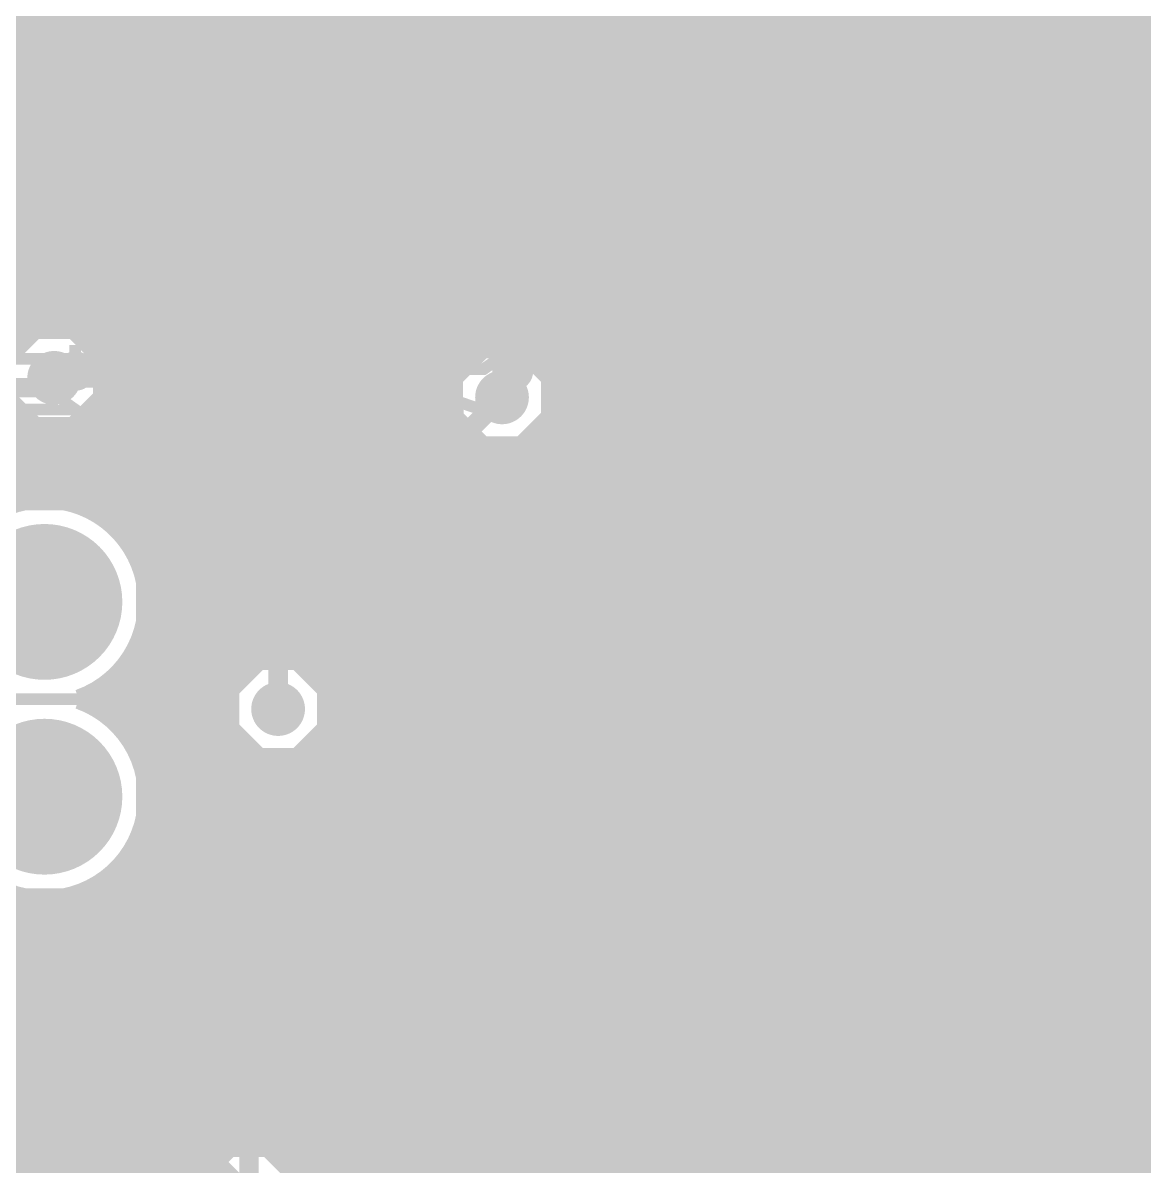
# Model space of a CAD drawing. Extents: x -5 to 208, y -5 to 206.
# Drawn here: x 115.29 to 129.92, y 150.12 to 165.03 of the extents above; entities that cross this region are included whole.
import ezdxf

# ---------------------------------------------------------------- set-up
doc = ezdxf.new("R2010")
doc.units = 0
doc.header["$MEASUREMENT"] = 0
doc.layers.get('0').update_dxf_attribs({"linetype": 'CONTINUOUS'})
for name, color, linetype in [('22-301-0_BOT', 7, 'CONTINUOUS'), ('22-301-0_DRD', 7, 'CONTINUOUS'), ('22-301-0_IN1', 1, 'CONTINUOUS'), ('22-301-0_IN2', 4, 'CONTINUOUS'), ('22-301-0_SMB', 3, 'CONTINUOUS'), ('22-301-0_SMT', 5, 'CONTINUOUS'), ('22-301-0_SST', 10, 'CONTINUOUS'), ('22-301-0_TOP', 14, 'CONTINUOUS'), ('THRUHOLE_TAP', 11, 'CONTINUOUS')]:
    doc.layers.add(name, color=color, linetype=linetype)

# ---------------------------------------------------------------- blocks, each defined once
blk = doc.blocks.new('ROUND_2')
at = {"const_width": 1.016}
blk.add_lwpolyline([(-0.508, 0, 1), (0.508, 0, 1)], format="xyb", close=True, dxfattribs=at)
blk = doc.blocks.new('ROUND_66')
at = {"const_width": 0.35052}
blk.add_lwpolyline([(-0.17526, 0, 1), (0.17526, 0, 1)], format="xyb", close=True, dxfattribs=at)
blk = doc.blocks.new('ROUND_69')
at = {"const_width": 0.35052}
blk.add_lwpolyline([(-0.17526, 0, 1), (0.17526, 0, 1)], format="xyb", close=True, dxfattribs=at)
blk = doc.blocks.new('ROUND_70')
at = {"const_width": 0.35052}
blk.add_lwpolyline([(-0.17526, 0, 1), (0.17526, 0, 1)], format="xyb", close=True, dxfattribs=at)
blk = doc.blocks.new('RECTANGLE_4')
blk.add_solid([(0.63627, 0.51308), (0.63627, -0.51308), (-0.63627, 0.51308), (-0.63627, -0.51308)])
blk = doc.blocks.new('RECTANGLE_6')
blk.add_solid([(0.4826, 0.4064), (0.4826, -0.4064), (-0.4826, 0.4064), (-0.4826, -0.4064)])
blk = doc.blocks.new('RECTANGLE_10')
blk.add_solid([(0.9017, 0.508), (0.9017, -0.508), (-0.9017, 0.508), (-0.9017, -0.508)])
blk = doc.blocks.new('RECTANGLE_19')
blk.add_solid([(1.3716, 1.0795), (1.3716, -1.0795), (-1.3716, 1.0795), (-1.3716, -1.0795)])
blk = doc.blocks.new('RECTANGLE_47')
blk.add_solid([(0.44958, 0.65024), (0.44958, -0.65024), (-0.44958, 0.65024), (-0.44958, -0.65024)])
blk = doc.blocks.new('ROUND_74')
at = {"const_width": 0.10033}
blk.add_lwpolyline([(-0.050164, 0, 1), (0.050164, 0, 1)], format="xyb", close=True, dxfattribs=at)
blk = doc.blocks.new('ROUND_80')
at = {"const_width": 0.54991}
blk.add_lwpolyline([(-0.274954, 0, 1), (0.274954, 0, 1)], format="xyb", close=True, dxfattribs=at)

msp = doc.modelspace()

# ---------------------------------------------------------------- linework, layer by layer
at = {"layer": '22-301-0_BOT', "const_width": 0.254}
for points in [[(118.491, 179.959), (118.491, 172.847), (117.348, 171.704), (117.348, 171.196), (117.856, 170.688), (117.856, 155.321), (118.237, 154.94), (118.237, 149.733)], [(118.618, 156.083), (118.618, 168.783), (118.999, 169.164), (118.999, 175.387), (119.253, 175.641)], [(119.761, 172.974), (119.507, 172.72), (119.507, 168.656), (119.253, 168.402), (119.253, 156.591), (119.38, 156.464), (119.38, 155.829), (118.999, 155.448), (118.999, 144.907)], [(116.967, 148.971), (116.967, 169.545), (116.586, 169.926)], [(121.031, 138.303), (121.031, 157.099), (120.777, 157.353), (120.777, 166.243), (121.666, 167.132), (121.666, 168.529), (120.904, 169.291)], [(120.904, 168.275), (121.031, 168.148), (121.031, 167.259), (120.269, 166.497), (120.269, 157.099), (120.523, 156.845), (120.523, 147.828), (120.269, 147.574), (120.269, 147.447)], [(120.015, 168.021), (120.015, 167.894), (119.761, 167.64), (119.761, 156.845), (119.888, 156.718), (119.888, 155.448), (119.507, 155.067), (119.507, 145.923), (119.761, 145.669)]]:
    msp.add_lwpolyline(points, dxfattribs=at)
at = {"layer": '22-301-0_DRD', "const_width": 0.254}
for points in [[(115.443, 161.036), (115.062, 160.655)], [(115.951, 161.036), (115.443, 161.036)], [(116.332, 160.655), (115.951, 161.036)], [(121.285, 160.782), (120.904, 160.401)], [(121.793, 160.782), (121.285, 160.782)], [(122.174, 160.401), (121.793, 160.782)], [(116.332, 160.147), (116.332, 160.655)], [(120.904, 160.401), (120.904, 159.893)], [(122.174, 159.893), (122.174, 160.401)], [(115.062, 160.147), (115.443, 159.766)], [(115.951, 159.766), (116.332, 160.147)], [(120.904, 159.893), (121.285, 159.512)], [(121.793, 159.512), (122.174, 159.893)], [(115.443, 159.766), (115.951, 159.766)], [(121.285, 159.512), (121.793, 159.512)], [(116.205, 158.115), (114.935, 158.115)], [(116.205, 158.115), (114.935, 156.845)], [(116.205, 156.845), (114.935, 158.115)], [(116.205, 156.845), (116.205, 158.115)], [(114.935, 156.845), (116.205, 156.845)], [(118.364, 156.718), (117.983, 156.337)], [(118.872, 156.718), (118.364, 156.718)], [(119.253, 156.337), (118.872, 156.718)], [(117.983, 156.337), (117.983, 155.829)], [(119.253, 155.829), (119.253, 156.337)], [(117.983, 155.829), (118.364, 155.448)], [(118.872, 155.448), (119.253, 155.829)], [(116.205, 155.575), (114.935, 155.575)], [(116.205, 155.575), (114.935, 154.305)], [(116.205, 154.305), (114.935, 155.575)], [(116.205, 154.305), (116.205, 155.575)], [(118.364, 155.448), (118.872, 155.448)], [(114.935, 154.305), (116.205, 154.305)], [(127.381, 153.924), (127, 153.543)], [(127.381, 153.924), (127, 153.543)], [(127.889, 153.924), (127.381, 153.924)], [(127.889, 153.924), (127.381, 153.924)], [(128.27, 153.543), (127.889, 153.924)], [(128.27, 153.543), (127.889, 153.924)], [(127, 153.543), (127, 153.035)], [(127, 153.543), (127, 153.035)], [(128.27, 153.035), (128.27, 153.543)], [(128.27, 153.035), (128.27, 153.543)], [(127, 153.035), (127.381, 152.654)], [(127, 153.035), (127.381, 152.654)], [(127.889, 152.654), (128.27, 153.035)], [(127.889, 152.654), (128.27, 153.035)], [(127.381, 152.654), (127.889, 152.654)], [(127.381, 152.654), (127.889, 152.654)], [(117.983, 150.368), (117.602, 149.987)], [(118.491, 150.368), (117.983, 150.368)], [(118.872, 149.987), (118.491, 150.368)]]:
    msp.add_lwpolyline(points, dxfattribs=at)
at = {"layer": '22-301-0_IN1', "const_width": 0.254}
for points in [[(115.2906, 166.37), (115.2906, 160.94456)], [(115.5192, 166.37), (115.5192, 161.05632)], [(115.7478, 166.37), (115.7478, 161.07918)], [(115.9764, 166.37), (115.9764, 161.02076)], [(116.205, 166.37), (116.205, 160.85312)], [(116.4336, 166.37), (116.4336, 158.51124)], [(116.6622, 166.37), (116.6622, 158.2674)], [(116.8908, 166.37), (116.8908, 157.73908)], [(117.1194, 166.37), (117.1194, 149.63394)], [(117.348, 166.37), (117.348, 149.53488)], [(117.5766, 166.37), (117.5766, 149.89302)], [(117.8052, 166.37), (117.8052, 150.25878)], [(118.0338, 166.37), (118.0338, 156.43098)], [(118.2624, 166.37), (118.2624, 156.66212)], [(118.491, 166.37), (118.491, 156.75102)], [(118.7196, 166.37), (118.7196, 156.75356)], [(118.9482, 166.37), (118.9482, 156.67736)], [(119.1768, 166.37), (119.1768, 156.46908)], [(119.4054, 166.37), (119.4054, 146.24812)], [(119.634, 166.37), (119.634, 147.6883)], [(119.8626, 166.37), (119.8626, 147.99056)], [(120.0912, 166.37), (120.0912, 148.10232)], [(120.3198, 166.37), (120.3198, 148.12518)], [(120.5484, 166.37), (120.5484, 148.06676)], [(120.777, 166.37), (120.777, 147.89912)], [(121.0056, 166.37), (121.0056, 160.56864)], [(121.2342, 166.37), (121.2342, 160.75406)], [(121.4628, 166.37), (121.4628, 160.82264)], [(121.6914, 166.37), (121.6914, 160.80994)], [(121.92, 166.37), (121.92, 160.71088)], [(122.1486, 166.37), (122.1486, 160.44672)], [(122.3772, 166.37), (122.3772, 130.58648)], [(122.6058, 166.37), (122.6058, 130.62458)], [(122.8344, 166.37), (122.8344, 130.62204)], [(123.063, 166.37), (123.063, 130.5814)], [(123.2916, 166.37), (123.2916, 130.49504)], [(123.5202, 166.37), (123.5202, 130.3528)], [(123.7488, 166.37), (123.7488, 130.12928)], [(123.9774, 166.37), (123.9774, 129.70002)], [(124.206, 166.37), (124.206, 121.412)], [(124.4346, 166.37), (124.4346, 121.412)], [(124.6632, 166.37), (124.6632, 121.412)], [(124.8918, 166.37), (124.8918, 124.87656)], [(125.1204, 166.37), (125.1204, 125.4633)], [(125.349, 166.37), (125.349, 125.71222)], [(125.5776, 166.37), (125.5776, 125.8697)], [(125.8062, 166.37), (125.8062, 125.96622)], [(126.0348, 166.37), (126.0348, 126.01702)], [(126.2634, 166.37), (126.2634, 126.02718)], [(126.492, 166.37), (126.492, 125.99924)], [(126.7206, 166.37), (126.7206, 125.92812)], [(126.9492, 166.37), (126.9492, 125.80366)], [(127.1778, 166.37), (127.1778, 136.77392)], [(127.4064, 166.37), (127.4064, 136.91108)], [(127.635, 166.37), (127.635, 136.95172)], [(127.8636, 166.37), (127.8636, 136.91108)], [(128.0922, 166.37), (128.0922, 136.77392)], [(128.3208, 166.37), (128.3208, 121.412)], [(128.5494, 166.37), (128.5494, 129.94894)], [(128.778, 166.37), (128.778, 130.24866)], [(129.0066, 166.37), (129.0066, 130.42646)], [(129.2352, 166.37), (129.2352, 130.54076)], [(129.4638, 166.37), (129.4638, 130.60426)], [(129.6924, 166.37), (129.6924, 130.62712)], [(129.921, 166.37), (129.921, 130.61188)], [(176.149, 165.0746), (93.71076, 165.0746)], [(176.149, 164.846), (107.5563, 164.846)], [(176.149, 164.6174), (107.85856, 164.6174)], [(176.149, 164.3888), (107.97032, 164.3888)], [(203.23302, 164.1602), (107.99318, 164.1602)], [(203.00188, 163.9316), (107.93476, 163.9316)], [(202.91298, 163.703), (107.76712, 163.703)], [(202.9079, 163.4744), (80.645, 163.4744)], [(202.98664, 163.2458), (80.645, 163.2458)], [(203.19238, 163.0172), (80.645, 163.0172)], [(204.47, 162.7886), (80.645, 162.7886)], [(204.47, 162.56), (80.645, 162.56)], [(204.47, 162.3314), (80.645, 162.3314)], [(204.47, 162.1028), (80.645, 162.1028)], [(204.47, 161.8742), (80.645, 161.8742)], [(204.47, 161.6456), (80.645, 161.6456)], [(204.47, 161.417), (80.645, 161.417)], [(204.47, 161.1884), (80.645, 161.1884)], [(115.30838, 160.9598), (80.645, 160.9598)], [(204.47, 160.9598), (116.08308, 160.9598)], [(121.19102, 160.7312), (116.29136, 160.7312)], [(204.47, 160.7312), (121.88698, 160.7312)], [(120.95988, 160.5026), (116.36756, 160.5026)], [(204.47, 160.5026), (122.11812, 160.5026)], [(120.87098, 160.274), (116.36502, 160.274)], [(204.47, 160.274), (122.20702, 160.274)], [(120.8659, 160.0454), (116.27612, 160.0454)], [(204.47, 160.0454), (122.20956, 160.0454)], [(115.2906, 159.8549), (115.2906, 158.79572)], [(116.205, 159.94888), (116.205, 158.66618)], [(122.1486, 159.84474), (122.1486, 130.5052)], [(115.34902, 159.8168), (80.645, 159.8168)], [(115.5192, 159.74314), (115.5192, 158.82366)], [(115.7478, 159.72282), (115.7478, 158.8135)], [(115.9764, 159.78124), (115.9764, 158.7627)], [(120.94464, 159.8168), (116.04498, 159.8168)], [(121.0056, 159.72536), (121.0056, 138.98118)], [(204.47, 159.8168), (122.13336, 159.8168)], [(121.15038, 159.5882), (80.645, 159.5882)], [(121.2342, 159.53994), (121.2342, 138.9507)], [(121.92, 159.58312), (121.92, 130.36804)], [(204.47, 159.5882), (121.92508, 159.5882)], [(121.4628, 159.47136), (121.4628, 138.82878)], [(121.6914, 159.48406), (121.6914, 138.46302)], [(204.47, 159.3596), (80.645, 159.3596)], [(204.47, 159.131), (91.1733, 159.131)], [(204.47, 158.9024), (91.47556, 158.9024)], [(191.38138, 158.6738), (116.1923, 158.6738)], [(191.17564, 158.4452), (116.50726, 158.4452)], [(191.0969, 158.2166), (116.69522, 158.2166)], [(140.85316, 157.988), (116.81714, 157.988)], [(140.5509, 157.7594), (116.88572, 157.7594)], [(140.43914, 157.5308), (116.91366, 157.5308)], [(140.41882, 157.3022), (116.9035, 157.3022)], [(116.8908, 157.21838), (116.8908, 155.19908)], [(140.47724, 157.0736), (116.8527, 157.0736)], [(140.64488, 156.845), (116.75618, 156.845)], [(118.19636, 156.6164), (116.60124, 156.6164)], [(116.6622, 156.6926), (116.6622, 155.7274)], [(204.47, 156.6164), (119.03964, 156.6164)], [(116.4336, 156.44622), (116.4336, 155.97124)], [(116.205, 156.29382), (116.205, 156.12618)], [(118.01094, 156.3878), (116.3574, 156.3878)], [(204.47, 156.3878), (119.22506, 156.3878)], [(117.94236, 156.1592), (116.1415, 156.1592)], [(204.47, 156.1592), (119.29364, 156.1592)], [(117.95506, 155.9306), (116.48186, 155.9306)], [(204.47, 155.9306), (119.28094, 155.9306)], [(118.05412, 155.702), (116.67998, 155.702)], [(118.0338, 155.73502), (118.0338, 150.3807)], [(119.1768, 155.69438), (119.1768, 146.01698)], [(204.47, 155.702), (119.18188, 155.702)], [(118.31574, 155.4734), (116.80444, 155.4734)], [(118.2624, 155.50388), (118.2624, 150.41118)], [(118.491, 155.41498), (118.491, 150.36292)], [(118.7196, 155.4099), (118.7196, 150.21052)], [(204.47, 155.4734), (118.91772, 155.4734)], [(118.9482, 155.48864), (118.9482, 145.58518)], [(204.47, 155.2448), (116.88064, 155.2448)], [(204.47, 155.0162), (116.91366, 155.0162)], [(204.47, 154.7876), (116.90604, 154.7876)], [(116.8908, 154.67838), (116.8908, 149.64664)], [(204.47, 154.559), (116.86032, 154.559)], [(204.47, 154.3304), (116.76888, 154.3304)], [(204.47, 154.1018), (116.6241, 154.1018)], [(116.6622, 154.1526), (116.6622, 149.57806)], [(204.47, 153.8732), (116.39042, 153.8732)], [(116.4336, 153.90622), (116.4336, 149.39264)], [(116.205, 153.75382), (116.205, 130.53314)], [(115.20424, 153.6446), (107.09656, 153.6446)], [(115.2906, 153.62174), (115.2906, 130.56108)], [(115.5192, 153.5938), (115.5192, 130.61442)], [(115.7478, 153.60396), (115.7478, 130.62712)], [(204.47, 153.6446), (115.93576, 153.6446)], [(115.9764, 153.6573), (115.9764, 130.60172)], [(204.47, 153.416), (106.7943, 153.416)], [(204.47, 153.1874), (80.645, 153.1874)], [(204.47, 152.9588), (80.645, 152.9588)], [(204.47, 152.7302), (80.645, 152.7302)], [(204.47, 152.5016), (111.09452, 152.5016)], [(204.47, 152.273), (111.24692, 152.273)], [(204.47, 152.0444), (111.29518, 152.0444)], [(204.47, 151.8158), (111.2647, 151.8158)], [(204.47, 151.5872), (111.14278, 151.5872)], [(204.47, 151.3586), (110.77702, 151.3586)], [(204.47, 151.13), (96.95688, 151.13)], [(204.47, 150.9014), (97.05594, 150.9014)], [(204.47, 150.6728), (97.06864, 150.6728)], [(204.47, 150.4442), (97.00006, 150.4442)], [(117.75694, 150.2156), (96.81464, 150.2156)], [(204.47, 150.2156), (118.71452, 150.2156)]]:
    msp.add_lwpolyline(points, dxfattribs=at)
for points in [[(115.697, 161.08172, 0.4142136), (115.01628, 160.401)], [(116.37772, 160.401, 0.4142136), (115.697, 161.08172)], [(121.539, 160.82772, 0.4142136), (120.85828, 160.147)], [(122.21972, 160.147, 0.4142136), (121.539, 160.82772)], [(115.01628, 160.401, 0.4142136), (115.697, 159.72028)], [(115.697, 159.72028, 0.4142136), (116.37772, 160.401)], [(120.85828, 160.147, 0.4142136), (121.539, 159.46628)], [(121.539, 159.46628, 0.4142136), (122.21972, 160.147)], [(115.57, 158.8262, 0.4142136), (114.2238, 157.48)], [(116.9162, 157.48, 0.4142136), (115.57, 158.8262)], [(116.01704, 156.21, 0.3182175), (116.9162, 157.48)], [(118.618, 156.76372, 0.4142136), (117.93728, 156.083)], [(119.29872, 156.083, 0.4142136), (118.618, 156.76372)], [(116.9162, 154.94, 0.3182174), (116.01704, 156.21)], [(117.93728, 156.083, 0.4142136), (118.618, 155.40228)], [(118.618, 155.40228, 0.4142136), (119.29872, 156.083)], [(114.2238, 154.94, 0.4142136), (115.57, 153.5938)], [(115.57, 153.5938, 0.4142136), (116.9162, 154.94)], [(118.237, 150.41372, 0.4142136), (117.55628, 149.733)], [(118.91772, 149.733, 0.4142136), (118.237, 150.41372)]]:
    msp.add_lwpolyline(points, format="xyb", dxfattribs=at)
at = {"layer": '22-301-0_IN2', "const_width": 0.254}
for points in [[(107.315, 164.211), (114.173, 164.211), (114.681, 164.719), (164.465, 164.719), (166.37, 166.624), (168.402, 166.624)], [(203.33716, 164.211), (114.81816, 164.211)], [(164.465, 164.2618), (114.86896, 164.2618)], [(115.2906, 164.2618), (115.2906, 160.94456)], [(115.5192, 164.2618), (115.5192, 161.05632)], [(115.7478, 164.2618), (115.7478, 161.07918)], [(115.9764, 164.2618), (115.9764, 161.02076)], [(116.205, 164.2618), (116.205, 160.85312)], [(116.4336, 164.2618), (116.4336, 160.0962)], [(116.6622, 164.2618), (116.6622, 160.0962)], [(116.8908, 164.2618), (116.8908, 160.0962)], [(117.1194, 164.2618), (117.1194, 160.0962)], [(117.348, 164.2618), (117.348, 160.0962)], [(117.5766, 164.2618), (117.5766, 160.0962)], [(117.8052, 164.2618), (117.8052, 160.0962)], [(118.0338, 164.2618), (118.0338, 160.0962)], [(118.2624, 164.2618), (118.2624, 160.0962)], [(118.491, 164.2618), (118.491, 160.0962)], [(118.7196, 164.2618), (118.7196, 160.0962)], [(118.9482, 164.2618), (118.9482, 160.0962)], [(119.1768, 164.2618), (119.1768, 160.0962)], [(119.4054, 164.2618), (119.4054, 160.0962)], [(119.634, 164.2618), (119.634, 160.0962)], [(119.8626, 164.2618), (119.8626, 160.0962)], [(120.0912, 164.2618), (120.0912, 160.0962)], [(120.3198, 164.2618), (120.3198, 160.0962)], [(120.5484, 164.2618), (120.5484, 160.0962)], [(120.777, 164.2618), (120.777, 160.0962)], [(121.0056, 164.2618), (121.0056, 160.56864)], [(121.2342, 164.2618), (121.2342, 160.75406)], [(121.4628, 164.2618), (121.4628, 160.82264)], [(121.6914, 164.2618), (121.6914, 160.80994)], [(121.92, 164.2618), (121.92, 160.71088)], [(122.1486, 164.2618), (122.1486, 160.44672)], [(122.3772, 164.2618), (122.3772, 130.58648)], [(122.6058, 164.2618), (122.6058, 130.62458)], [(122.8344, 164.2618), (122.8344, 130.62204)], [(123.063, 164.2618), (123.063, 130.5814)], [(123.2916, 164.2618), (123.2916, 130.49504)], [(123.5202, 164.2618), (123.5202, 130.3528)], [(123.7488, 164.2618), (123.7488, 130.12928)], [(123.9774, 164.2618), (123.9774, 129.70002)], [(124.206, 164.2618), (124.206, 121.539)], [(124.4346, 164.2618), (124.4346, 121.539)], [(124.6632, 164.2618), (124.6632, 121.539)], [(124.8918, 164.2618), (124.8918, 124.87656)], [(125.1204, 164.2618), (125.1204, 125.4633)], [(125.349, 164.2618), (125.349, 125.71222)], [(125.5776, 164.2618), (125.5776, 125.8697)], [(125.8062, 164.2618), (125.8062, 125.96622)], [(126.0348, 164.2618), (126.0348, 126.01702)], [(126.2634, 164.2618), (126.2634, 126.02718)], [(126.492, 164.2618), (126.492, 125.99924)], [(126.7206, 164.2618), (126.7206, 125.92812)], [(126.9492, 164.2618), (126.9492, 125.80366)], [(127.1778, 164.2618), (127.1778, 136.77392)], [(127.4064, 164.2618), (127.4064, 136.91108)], [(127.635, 164.2618), (127.635, 136.95172)], [(127.8636, 164.2618), (127.8636, 136.91108)], [(128.0922, 164.2618), (128.0922, 136.77392)], [(128.3208, 164.2618), (128.3208, 121.539)], [(128.5494, 164.2618), (128.5494, 129.94894)], [(128.778, 164.2618), (128.778, 130.24866)], [(129.0066, 164.2618), (129.0066, 130.42646)], [(129.2352, 164.2618), (129.2352, 130.54076)], [(129.4638, 164.2618), (129.4638, 130.60426)], [(129.6924, 164.2618), (129.6924, 130.62712)], [(129.921, 164.2618), (129.921, 130.61188)], [(203.0349, 163.9824), (114.58956, 163.9824)], [(202.92314, 163.7538), (114.173, 163.7538)], [(202.90282, 163.5252), (93.17736, 163.5252)], [(202.96124, 163.2966), (92.94876, 163.2966)], [(203.12888, 163.068), (92.72016, 163.068)], [(204.47, 162.8394), (92.49156, 162.8394)], [(204.47, 162.6108), (92.26296, 162.6108)], [(204.47, 162.3822), (92.03436, 162.3822)], [(204.47, 162.1536), (91.80576, 162.1536)], [(204.47, 161.925), (91.57716, 161.925)], [(204.47, 161.6964), (91.34856, 161.6964)], [(204.47, 161.4678), (91.11996, 161.4678)], [(204.47, 161.2392), (90.97264, 161.2392)], [(115.39474, 161.0106), (90.75928, 161.0106)], [(204.47, 161.0106), (115.99672, 161.0106)], [(121.29516, 160.782), (116.26088, 160.782)], [(204.47, 160.782), (121.7803, 160.782)], [(120.9929, 160.5534), (116.35994, 160.5534)], [(204.47, 160.5534), (122.08256, 160.5534)], [(71.882, 157.861), (72.009, 157.861), (74.422, 160.274), (115.57, 160.274), (115.697, 160.401)], [(120.88114, 160.3248), (116.37264, 160.3248)], [(204.47, 160.3248), (122.19432, 160.3248)], [(121.539, 160.147), (121.031, 159.639), (74.676, 159.639), (71.755, 156.718), (71.755, 154.559)], [(120.85828, 160.147), (120.85908, 160.11402)], [(120.8405, 160.0962), (116.30406, 160.0962)], [(204.47, 160.0962), (122.21718, 160.0962)], [(122.1486, 159.84474), (122.1486, 130.5052)], [(204.47, 159.8676), (122.15876, 159.8676)], [(121.92, 159.58312), (121.92, 130.36804)], [(204.47, 159.639), (121.99112, 159.639)], [(121.50598, 159.46628), (121.35866, 159.31896)], [(204.47, 159.4104), (121.44756, 159.4104)], [(121.4628, 159.4231), (121.4628, 138.82878)], [(121.50598, 159.46628), (121.539, 159.46548)], [(121.6914, 159.48406), (121.6914, 138.46302)], [(117.18036, 159.1818), (118.94058, 157.42158)], [(121.031, 159.1818), (117.18036, 159.1818)], [(117.348, 159.1818), (117.348, 159.01416)], [(117.5766, 159.1818), (117.5766, 158.78556)], [(117.8052, 159.1818), (117.8052, 158.55696)], [(118.0338, 159.1818), (118.0338, 158.32836)], [(118.2624, 159.1818), (118.2624, 158.09976)], [(118.491, 159.1818), (118.491, 157.87116)], [(118.7196, 159.1818), (118.7196, 157.64256)], [(118.9482, 159.1818), (118.9482, 157.41396)], [(119.1768, 159.1818), (119.1768, 156.46908)], [(119.4054, 159.1818), (119.4054, 147.22856)], [(119.634, 159.1818), (119.634, 147.6883)], [(119.8626, 159.1818), (119.8626, 147.99056)], [(120.0912, 159.1818), (120.0912, 148.10232)], [(120.3198, 159.1818), (120.3198, 148.12518)], [(120.5484, 159.1818), (120.5484, 148.06676)], [(120.777, 159.1818), (120.777, 147.89912)], [(121.0056, 159.1818), (121.0056, 138.98118)], [(204.47, 159.1818), (121.031, 159.1818)], [(121.2342, 159.23006), (121.2342, 138.9507)], [(204.47, 158.9532), (117.40896, 158.9532)], [(76.2, 155.956), (95.758, 155.956), (95.885, 155.829), (98.298, 155.829), (101.346, 158.877), (116.84, 158.877), (118.618, 157.099), (118.618, 156.083)], [(191.46774, 158.7246), (117.63756, 158.7246)], [(191.20612, 158.496), (117.86616, 158.496)], [(116.6495, 158.4198), (116.53266, 158.4198)], [(116.6495, 158.4198), (118.1608, 156.9085)], [(116.6622, 158.4071), (116.6622, 158.2674)], [(116.8019, 158.2674), (116.6622, 158.2674)], [(191.10706, 158.2674), (118.09476, 158.2674)], [(116.8908, 158.1785), (116.8908, 157.73908)], [(117.0305, 158.0388), (116.79428, 158.0388)], [(117.1194, 157.9499), (117.1194, 150.6982)], [(191.09436, 158.0388), (118.32336, 158.0388)], [(117.2591, 157.8102), (116.87556, 157.8102)], [(140.59408, 157.8102), (118.55196, 157.8102)], [(117.348, 157.7213), (117.348, 150.6982)], [(117.4877, 157.5816), (116.91112, 157.5816)], [(117.5766, 157.4927), (117.5766, 150.6982)], [(140.45692, 157.5816), (118.78056, 157.5816)], [(117.7163, 157.353), (116.90858, 157.353)], [(140.41628, 157.353), (118.99646, 157.353)], [(116.8908, 157.21838), (116.8908, 155.19908)], [(117.8052, 157.2641), (117.8052, 150.69058)], [(117.9449, 157.1244), (116.86794, 157.1244)], [(118.0338, 157.0355), (118.0338, 156.43098)], [(140.45692, 157.1244), (119.0752, 157.1244)], [(119.0752, 157.099), (119.0752, 156.58592)], [(118.1608, 156.8958), (116.78158, 156.8958)], [(118.1608, 156.9085), (118.1608, 156.58592)], [(140.59408, 156.8958), (119.0752, 156.8958)], [(118.1608, 156.6672), (116.64188, 156.6672)], [(116.6622, 156.6926), (116.6622, 155.7274)], [(204.47, 156.6672), (119.0752, 156.6672)], [(118.03888, 156.4386), (116.42344, 156.4386)], [(116.4336, 156.44622), (116.4336, 155.97124)], [(204.47, 156.4386), (119.19712, 156.4386)], [(116.205, 156.29382), (116.205, 156.12618)], [(117.94998, 156.21), (116.01704, 156.21)], [(204.47, 156.21), (119.28602, 156.21)], [(117.9449, 155.9814), (116.42344, 155.9814)], [(204.47, 155.9814), (119.28856, 155.9814)], [(118.02364, 155.7528), (116.64188, 155.7528)], [(118.0338, 155.73502), (118.0338, 150.58136)], [(119.1768, 155.69438), (119.1768, 146.99996)], [(204.47, 155.7528), (119.21236, 155.7528)], [(118.22938, 155.5242), (116.78158, 155.5242)], [(204.47, 155.5242), (119.00408, 155.5242)], [(118.2624, 155.50388), (118.2624, 150.41118)], [(118.491, 155.41498), (118.491, 150.36292)], [(118.7196, 155.4099), (118.7196, 150.21052)], [(118.9482, 155.48864), (118.9482, 146.77136)], [(204.47, 155.2956), (116.86794, 155.2956)], [(204.47, 155.067), (116.90858, 155.067)], [(96.393, 150.749), (97.917, 152.273), (109.855, 152.273), (112.522, 154.94), (115.57, 154.94)], [(204.47, 154.8384), (116.91112, 154.8384)], [(116.8908, 154.67838), (116.8908, 150.6982)], [(204.47, 154.6098), (116.87556, 154.6098)], [(204.47, 154.3812), (116.79428, 154.3812)], [(204.47, 154.1526), (116.6622, 154.1526)], [(116.6622, 154.1526), (116.6622, 150.6982)], [(116.4336, 153.90622), (116.4336, 150.6982)], [(204.47, 153.924), (116.45392, 153.924)], [(116.205, 153.75382), (116.205, 150.6982)], [(115.2906, 153.62174), (115.2906, 150.6982)], [(115.5192, 153.5938), (115.5192, 150.6982)], [(115.7478, 153.60396), (115.7478, 150.6982)], [(115.9764, 153.6573), (115.9764, 150.6982)], [(204.47, 153.6954), (116.08308, 153.6954)], [(204.47, 153.4668), (111.69396, 153.4668)], [(204.47, 153.2382), (111.46536, 153.2382)], [(204.47, 153.0096), (111.23676, 153.0096)], [(204.47, 152.781), (111.00816, 152.781)], [(204.47, 152.5524), (111.03864, 152.5524)], [(204.47, 152.3238), (111.22406, 152.3238)], [(204.47, 152.0952), (111.29264, 152.0952)], [(204.47, 151.8666), (111.27994, 151.8666)], [(204.47, 151.638), (111.18088, 151.638)], [(204.47, 151.4094), (110.91672, 151.4094)], [(204.47, 151.1808), (98.73996, 151.1808)], [(204.47, 150.9522), (98.51136, 150.9522)], [(204.47, 150.7236), (98.28276, 150.7236)], [(117.729, 150.6982), (98.425, 150.6982)], [(118.05666, 150.56104), (118.20398, 150.41118)], [(204.47, 150.495), (118.12016, 150.495)], [(118.237, 150.41372), (118.20389, 150.41291)], [(118.237, 149.733), (117.729, 150.241), (98.425, 150.241), (96.901, 148.717), (91.313, 148.717), (91.059, 148.971), (64.897, 148.971), (64.643, 148.717)], [(204.47, 150.2664), (118.65864, 150.2664)], [(204.47, 150.0378), (118.84406, 150.0378)]]:
    msp.add_lwpolyline(points, dxfattribs=at)
for points in [[(115.697, 161.08172, 0.2723761), (115.10264, 160.7312)], [(116.37772, 160.401, 0.4142136), (115.697, 161.08172)], [(121.539, 160.82772, 0.4142136), (120.85828, 160.147)], [(122.21972, 160.147, 0.4142136), (121.539, 160.82772)], [(116.30406, 160.0962, 0.1168576), (116.37628, 160.401)], [(121.539, 159.46628, 0.4142136), (122.21972, 160.147)], [(121.031, 159.1818, 0.1989116), (121.35429, 159.31571)], [(121.031, 159.1818, 0.1989116), (121.35429, 159.31571)], [(116.9162, 157.48, 0.1957916), (116.53328, 158.4204)], [(116.01704, 156.21, 0.3182175), (116.9162, 157.48)], [(119.0752, 157.099, 0.1989124), (118.94129, 157.42229)], [(118.1608, 156.58592, 0.2113087), (117.93832, 156.083)], [(119.29872, 156.083, 0.2113087), (119.0759, 156.58669)], [(116.9162, 154.94, 0.3182174), (116.01704, 156.21)], [(117.93728, 156.083, 0.4142136), (118.618, 155.40228)], [(118.618, 155.40228, 0.4142136), (119.29872, 156.083)], [(115.57, 153.5938, 0.4142136), (116.9162, 154.94)], [(114.30254, 154.4828, 0.3160889), (115.57, 153.5938)], [(118.05158, 150.56358, 0.1989124), (117.729, 150.6972)], [(118.05158, 150.56358, 0.1989124), (117.729, 150.6972)], [(118.91772, 149.733, 0.4142136), (118.237, 150.41372)]]:
    msp.add_lwpolyline(points, format="xyb", dxfattribs=at)
at = {"layer": '22-301-0_SST'}
for points, const_width in [([(115.9764, 162.179), (115.9764, 165.989), (118.999, 165.989), (118.999, 161.6456), (116.5098, 161.6456), (115.9764, 162.179)], 0.20066), ([(121.6914, 162.179), (121.6914, 165.989), (124.714, 165.989), (124.714, 161.6456), (122.2248, 161.6456), (121.6914, 162.179)], 0.20066), ([(126.7714, 162.179), (126.7714, 165.989), (129.794, 165.989), (129.794, 161.6456), (127.3048, 161.6456), (126.7714, 162.179)], 0.20066), ([(130.28676, 161.3662), (130.28676, 161.0106), (130.45694, 160.89122), (130.62712, 160.89122), (130.79476, 161.0106), (130.79476, 161.3662), (129.77876, 161.3662)], 0.1524), ([(115.29314, 161.00552), (115.12296, 161.00552), (114.95278, 160.9471), (114.95278, 160.71088), (115.12296, 160.64992), (115.96878, 160.64992)], 0.1524), ([(120.96242, 160.99028), (120.96242, 160.63468), (121.13006, 160.5153), (121.30024, 160.5153), (121.47042, 160.63468), (121.47042, 160.99028), (120.45442, 160.99028)], 0.1524), ([(130.28676, 161.06902), (129.77876, 160.89122)], 0.1524), ([(115.96878, 160.5915), (115.96878, 160.82772)], 0.1524), ([(115.89512, 160.65246), (115.89512, 160.32734)], 0.1524), ([(116.03228, 160.66008), (116.03228, 160.31972)], 0.1524), ([(120.96242, 160.6931), (120.45442, 160.5153)], 0.1524), ([(121.61012, 160.65246), (121.61012, 160.32734)], 0.1524), ([(121.74728, 160.66008), (121.74728, 160.31972)], 0.1524), ([(125.78842, 160.73628), (125.78842, 160.38068), (125.95606, 160.2613), (126.12624, 160.2613), (126.29642, 160.38068), (126.29642, 160.73628), (125.28042, 160.73628)], 0.1524), ([(126.69012, 160.65246), (126.69012, 160.32734)], 0.1524), ([(126.82728, 160.66008), (126.82728, 160.31972)], 0.1524), ([(116.14404, 160.54832), (115.80368, 160.54832)], 0.1524), ([(121.85904, 160.54832), (121.51868, 160.54832)], 0.1524), ([(126.93904, 160.54832), (126.59868, 160.54832)], 0.1524), ([(129.77876, 160.40862), (130.79476, 160.05302), (130.79476, 160.528)], 0.1524), ([(116.13642, 160.41116), (115.8113, 160.41116)], 0.1524), ([(121.85142, 160.41116), (121.5263, 160.41116)], 0.1524), ([(125.78842, 160.4391), (125.28042, 160.2613)], 0.1524), ([(126.93142, 160.41116), (126.6063, 160.41116)], 0.1524), ([(114.95278, 159.98952), (115.96878, 159.98952), (115.80114, 160.1089)], 0.1524), ([(120.96242, 160.09366), (120.96242, 159.73806), (120.79224, 159.6771), (120.62206, 159.6771), (120.45442, 159.73806), (120.45442, 160.09366), (120.62206, 160.15208), (120.79224, 160.15208), (121.47042, 159.91586)], 0.1524), ([(117.60454, 159.4358), (117.96014, 159.4358), (118.07952, 159.60344), (118.07952, 159.77362), (117.96014, 159.9438), (117.60454, 159.9438), (117.60454, 158.9278)], 0.1524), ([(118.50116, 159.4358), (118.85676, 159.4358), (118.91772, 159.26562), (118.91772, 159.09544), (118.85676, 158.9278), (118.50116, 158.9278), (118.44274, 159.09544), (118.44274, 159.26562), (118.67896, 159.9438)], 0.1524), ([(119.33936, 159.4358), (119.69496, 159.4358), (119.75592, 159.26562), (119.75592, 159.09544), (119.69496, 158.9278), (119.33936, 158.9278), (119.28094, 159.09544), (119.28094, 159.26562), (119.51716, 159.9438)], 0.1524), ([(122.68454, 159.4358), (123.04014, 159.4358), (123.15952, 159.60344), (123.15952, 159.77362), (123.04014, 159.9438), (122.68454, 159.9438), (122.68454, 158.9278)], 0.1524), ([(123.58116, 159.4358), (123.93676, 159.4358), (123.99772, 159.26562), (123.99772, 159.09544), (123.93676, 158.9278), (123.58116, 158.9278), (123.52274, 159.09544), (123.52274, 159.26562), (123.75896, 159.9438)], 0.1524), ([(124.36094, 159.09544), (124.41936, 158.9278), (124.77496, 158.9278), (124.83592, 159.09544), (124.83592, 159.4358), (124.71654, 159.60344), (124.36094, 159.60344), (124.36094, 159.9438), (124.83592, 159.9438)], 0.1524), ([(125.28042, 159.7787), (126.29642, 159.4231), (126.29642, 159.89808)], 0.1524), ([(129.94894, 159.6898), (129.77876, 159.57042), (129.77876, 159.3342), (129.94894, 159.21482), (130.11912, 159.21482), (130.45694, 159.45104), (130.79476, 159.21482), (130.79476, 159.6898)], 0.1524), ([(115.12296, 159.50692), (114.95278, 159.39008), (114.95278, 159.15132), (115.12296, 159.03448), (115.29314, 159.03448), (115.63096, 159.2707), (115.96878, 159.03448), (115.96878, 159.50692)], 0.1524), ([(117.90172, 159.4358), (118.07952, 158.9278)], 0.1524), ([(122.98172, 159.4358), (123.15952, 158.9278)], 0.1524), ([(120.45442, 158.95828), (120.45442, 159.1945)], 0.1524), ([(120.45442, 159.07766), (121.47042, 159.07766), (121.30024, 159.1945)], 0.1524), ([(125.28042, 158.88208), (125.44806, 159.00146), (125.61824, 159.05988), (125.95606, 159.05988), (126.12624, 159.00146), (126.29642, 158.88208), (126.29642, 158.7627), (126.12624, 158.64586), (125.95606, 158.5849), (125.61824, 158.5849), (125.44806, 158.64586), (125.28042, 158.7627), (125.28042, 158.88208)], 0.1524), ([(120.142, 153.543), (117.348, 153.543), (117.348, 158.877), (120.142, 158.877), (120.142, 153.543)], 0.1524), ([(125.222, 153.543), (122.428, 153.543), (122.428, 158.877), (125.222, 158.877), (125.222, 153.543)], 0.1524), ([(130.302, 153.543), (127.508, 153.543), (127.508, 158.877), (130.302, 158.877), (130.302, 153.543)], 0.1524), ([(116.205, 158.75), (116.84, 158.115), (116.84, 156.845), (116.205, 156.21), (114.935, 156.21), (114.3, 156.845), (114.3, 158.242), (114.808, 158.75), (116.205, 158.75)], 0.1524), ([(122.1105, 155.3845), (122.1105, 158.3055), (120.4722, 158.3055), (120.4722, 155.3845), (122.1105, 155.3845)], 0.1524), ([(127.1905, 155.3845), (127.1905, 158.3055), (125.5522, 158.3055), (125.5522, 155.3845), (127.1905, 155.3845)], 0.1524), ([(116.205, 156.21), (116.84, 155.575), (116.84, 154.305), (116.205, 153.67), (114.935, 153.67), (114.3, 154.305), (114.3, 155.575), (114.935, 156.21), (116.205, 156.21)], 0.1524), ([(120.71096, 155.32862), (120.71096, 154.97302), (121.04878, 154.85618), (121.38914, 154.85618), (121.72696, 154.97302), (121.72696, 155.32862)], 0.1524), ([(120.71096, 155.2702), (121.72696, 155.2702)], 0.1524), ([(120.71096, 154.0764), (120.71096, 154.49042), (121.72696, 154.49042)], 0.1524), ([(120.71096, 153.5938), (121.72696, 153.2382), (121.72696, 153.71318)], 0.1524), ([(115.38458, 152.63876), (114.98834, 152.63876), (115.38458, 153.20264), (115.38458, 153.34488), (115.33632, 153.48712), (115.03914, 153.48712), (114.98834, 153.34488)], 0.1524), ([(119.47144, 147.03044), (119.47398, 151.384), (119.47398, 153.0223), (115.47602, 153.0223), (115.4684, 145.8976), (115.9256, 145.4404), (119.126, 145.4404), (119.4816, 145.8722), (119.47144, 147.03044)], 0.1524), ([(129.63144, 147.03044), (129.63398, 151.384), (129.63398, 153.0223), (125.63602, 153.0223), (125.6284, 145.8976), (126.0856, 145.4404), (129.286, 145.4404), (129.6416, 145.8722), (129.63144, 147.03044)], 0.1524), ([(120.3706, 152.48128), (120.3706, 152.87498)], 0.1524), ([(121.92, 149.352), (120.65, 149.352), (120.396, 149.606), (120.396, 152.908), (122.174, 152.908), (122.174, 149.606), (121.92, 149.352)], 0.1524), ([(125.095, 149.352), (123.825, 149.352), (123.571, 149.606), (123.571, 152.908), (125.349, 152.908), (125.349, 149.606), (125.095, 149.352)], 0.1524), ([(119.52224, 152.6794), (120.3706, 152.6794)], 0.1524), ([(122.36196, 152.66162), (122.36196, 152.30602), (122.69978, 152.18918), (123.04014, 152.18918), (123.37796, 152.30602), (123.37796, 152.66162)], 0.1524), ([(122.36196, 152.6032), (123.37796, 152.6032)], 0.1524), ([(120.3706, 151.73198), (120.08612, 151.73198), (119.52224, 151.9301), (120.08612, 152.12568), (120.3706, 152.12568)], 0.1524), ([(122.36196, 151.4094), (122.36196, 151.82342), (123.37796, 151.82342)], 0.1524), ([(120.22836, 150.98268), (120.3706, 151.03094), (120.3706, 151.32812), (120.22836, 151.37638), (120.08612, 151.37638), (119.94642, 151.32812), (119.94642, 151.03094), (119.80418, 150.98268), (119.66448, 150.98268), (119.52224, 151.03094), (119.52224, 151.32812), (119.66448, 151.37638)], 0.1524), ([(122.174, 150.876), (120.396, 150.876)], 0.1524), ([(122.36196, 150.69058), (122.36196, 150.9268)], 0.1524), ([(122.36196, 150.80742), (123.37796, 150.80742), (123.20778, 150.9268)], 0.1524), ([(125.349, 150.876), (123.571, 150.876)], 0.1524), ([(119.80418, 150.23338), (119.80418, 150.62708), (120.3706, 150.4315), (120.3706, 150.33244), (119.52224, 150.33244)], 0.1524), ([(122.36196, 150.14702), (122.53214, 150.2664), (122.69978, 150.32482), (123.04014, 150.32482), (123.20778, 150.2664), (123.37796, 150.14702), (123.37796, 150.03018), (123.20778, 149.9108), (123.04014, 149.85238), (122.69978, 149.85238), (122.53214, 149.9108), (122.36196, 150.03018), (122.36196, 150.14702)], 0.1524)]:
    msp.add_lwpolyline(points, dxfattribs=dict(at, const_width=const_width))
at = {"layer": '22-301-0_SST', "const_width": 0.1524}
for points in [[(115.97386, 160.67024, 0.4142136), (115.79352, 160.4899)], [(116.1542, 160.4899, 0.4142136), (115.97386, 160.67024)], [(121.68886, 160.67024, 0.4142136), (121.50852, 160.4899)], [(121.8692, 160.4899, 0.4142136), (121.68886, 160.67024)], [(126.76886, 160.67024, 0.4142136), (126.58852, 160.4899)], [(126.9492, 160.4899, 0.4142136), (126.76886, 160.67024)], [(115.79352, 160.4899, 0.4142136), (115.97386, 160.30956)], [(115.97386, 160.30956, 0.4142136), (116.1542, 160.4899)], [(121.50852, 160.4899, 0.4142136), (121.68886, 160.30956)], [(121.68886, 160.30956, 0.4142136), (121.8692, 160.4899)], [(126.58852, 160.4899, 0.4142136), (126.76886, 160.30956)], [(126.76886, 160.30956, 0.4142136), (126.9492, 160.4899)]]:
    msp.add_lwpolyline(points, format="xyb", dxfattribs=at)
at = {"layer": '22-301-0_TOP'}
for points, const_width in [([(102.87, 160.6804), (102.87, 162.306), (102.743, 162.433), (120.65, 162.433), (120.65, 159.766), (121.285, 159.131), (121.285, 157.5562)], 0.635), ([(127.635, 160.6804), (127.635, 162.306), (127.508, 162.433), (120.65, 162.433), (120.65, 159.766), (121.285, 159.131), (121.285, 157.5562)], 0.635), ([(127.635, 160.6804), (127.635, 162.306), (127.508, 162.433), (127.635, 162.433), (133.35, 162.433), (133.35, 160.6804)], 0.635), ([(127.635, 160.6804), (127.635, 162.306), (127.635, 162.433), (133.35, 162.433), (133.35, 160.6804)], 0.635), ([(114.3, 161.03092), (114.3, 158.75), (115.57, 157.48)], 0.635), ([(118.745, 157.8864), (118.745, 157.988), (118.618, 158.115), (118.618, 160.1724), (118.11, 160.6804)], 0.635), ([(123.825, 160.6804), (123.825, 157.8864)], 0.635), ([(126.365, 157.5562), (126.365, 157.607), (127.635, 158.877), (127.635, 160.6804)], 0.635), ([(128.905, 160.6804), (128.905, 157.8864)], 0.635), ([(115.697, 160.401), (116.586, 160.401), (116.84, 160.655), (116.84, 160.6804)], 0.254), ([(122.555, 160.6804), (121.539, 160.6804), (121.539, 160.147)], 0.254), ([(121.285, 156.1338), (121.285, 152.146)], 0.635), ([(124.46, 152.146), (124.46, 152.908), (126.365, 154.813), (126.365, 156.1338)], 0.635), ([(115.57, 154.94), (115.1636, 154.5336), (112.395, 154.5336)], 0.635), ([(102.235, 149.479), (102.362, 149.479), (103.759, 150.876), (103.759, 151.765), (105.156, 153.162), (117.475, 153.162), (118.618, 154.305), (118.618, 154.4066), (118.745, 154.5336)], 0.635), ([(121.285, 150.114), (122.936, 151.765), (122.936, 153.924), (123.5456, 154.5336), (123.825, 154.5336)], 0.635), ([(128.905, 154.5336), (127.4826, 154.5336), (125.73, 152.781), (125.73, 151.257), (124.587, 150.114), (124.46, 150.114)], 0.635), ([(127.635, 153.289), (127.635, 151.4348)], 0.635), ([(127.635, 151.4348), (127.635, 153.289)], 0.635), ([(112.268, 151.511), (113.9952, 151.511), (114.3, 151.2062), (114.3508, 151.257), (117.2972, 151.257), (117.475, 151.4348)], 0.635), ([(121.285, 150.114), (121.285, 148.0312)], 0.635), ([(124.46, 150.114), (124.46, 148.0312)], 0.635)]:
    msp.add_lwpolyline(points, dxfattribs=dict(at, const_width=const_width))

# ---------------------------------------------------------------- block references
at = {"layer": '22-301-0_BOT'}
for name, p in [('ROUND_66', (115.697, 160.401)), ('ROUND_66', (121.539, 160.147)), ('ROUND_2', (115.57, 157.48)), ('ROUND_66', (118.618, 156.083)), ('ROUND_2', (115.57, 154.94)), ('ROUND_69', (127.635, 153.289))]:
    msp.add_blockref(name, p, dxfattribs=at)
at = {"layer": '22-301-0_IN1'}
for name, p in [('ROUND_70', (115.697, 160.401)), ('ROUND_70', (121.539, 160.147)), ('ROUND_2', (115.57, 157.48)), ('ROUND_66', (118.618, 156.083)), ('ROUND_2', (115.57, 154.94)), ('ROUND_69', (127.635, 153.289))]:
    msp.add_blockref(name, p, dxfattribs=at)
at = {"layer": '22-301-0_IN2'}
for name, p in [('ROUND_66', (115.697, 160.401)), ('ROUND_66', (121.539, 160.147)), ('ROUND_2', (115.57, 157.48)), ('ROUND_66', (118.618, 156.083)), ('ROUND_2', (115.57, 154.94)), ('ROUND_69', (127.635, 153.289))]:
    msp.add_blockref(name, p, dxfattribs=at)
at = {"layer": '22-301-0_SMB'}
for p in [(115.57, 157.48), (115.57, 154.94)]:
    msp.add_blockref('ROUND_2', p, dxfattribs=at)
at = {"layer": '22-301-0_SMT'}
for name, p in [('RECTANGLE_47', (116.84, 160.6804)), ('RECTANGLE_47', (118.11, 160.6804)), ('RECTANGLE_47', (122.555, 160.6804)), ('RECTANGLE_47', (123.825, 160.6804)), ('RECTANGLE_47', (127.635, 160.6804)), ('RECTANGLE_47', (128.905, 160.6804)), ('ROUND_2', (115.57, 157.48)), ('RECTANGLE_10', (118.745, 157.8864)), ('RECTANGLE_10', (123.825, 157.8864)), ('RECTANGLE_10', (128.905, 157.8864)), ('RECTANGLE_6', (121.285, 157.5562)), ('RECTANGLE_6', (126.365, 157.5562)), ('RECTANGLE_6', (121.285, 156.1338)), ('RECTANGLE_6', (126.365, 156.1338)), ('ROUND_2', (115.57, 154.94)), ('RECTANGLE_10', (118.745, 154.5336)), ('RECTANGLE_10', (123.825, 154.5336)), ('RECTANGLE_10', (128.905, 154.5336)), ('RECTANGLE_4', (121.285, 152.146)), ('RECTANGLE_4', (124.46, 152.146)), ('RECTANGLE_19', (117.475, 151.4348)), ('RECTANGLE_19', (127.635, 151.4348)), ('RECTANGLE_4', (121.285, 150.114)), ('RECTANGLE_4', (124.46, 150.114))]:
    msp.add_blockref(name, p, dxfattribs=at)
at = {"layer": '22-301-0_TOP'}
for name, p in [('RECTANGLE_47', (116.84, 160.6804)), ('RECTANGLE_47', (118.11, 160.6804)), ('RECTANGLE_47', (122.555, 160.6804)), ('RECTANGLE_47', (123.825, 160.6804)), ('RECTANGLE_47', (127.635, 160.6804)), ('RECTANGLE_47', (128.905, 160.6804)), ('ROUND_66', (115.697, 160.401)), ('ROUND_66', (121.539, 160.147)), ('ROUND_2', (115.57, 157.48)), ('RECTANGLE_10', (118.745, 157.8864)), ('RECTANGLE_10', (123.825, 157.8864)), ('RECTANGLE_10', (128.905, 157.8864)), ('RECTANGLE_6', (121.285, 157.5562)), ('RECTANGLE_6', (126.365, 157.5562)), ('RECTANGLE_6', (121.285, 156.1338)), ('RECTANGLE_6', (126.365, 156.1338)), ('ROUND_66', (118.618, 156.083)), ('ROUND_2', (115.57, 154.94)), ('RECTANGLE_10', (118.745, 154.5336)), ('RECTANGLE_10', (123.825, 154.5336)), ('RECTANGLE_10', (128.905, 154.5336)), ('ROUND_66', (127.635, 153.289)), ('RECTANGLE_4', (121.285, 152.146)), ('RECTANGLE_4', (124.46, 152.146)), ('RECTANGLE_19', (117.475, 151.4348)), ('RECTANGLE_19', (127.635, 151.4348)), ('RECTANGLE_4', (121.285, 150.114)), ('RECTANGLE_4', (124.46, 150.114))]:
    msp.add_blockref(name, p, dxfattribs=at)
at = {"layer": 'THRUHOLE_TAP'}
for name, p in [('ROUND_74', (115.697, 160.401)), ('ROUND_74', (121.539, 160.147)), ('ROUND_80', (115.57, 157.48)), ('ROUND_74', (118.618, 156.083)), ('ROUND_80', (115.57, 154.94)), ('ROUND_74', (127.635, 153.289))]:
    msp.add_blockref(name, p, dxfattribs=at)

doc.saveas('drawing.dxf')
